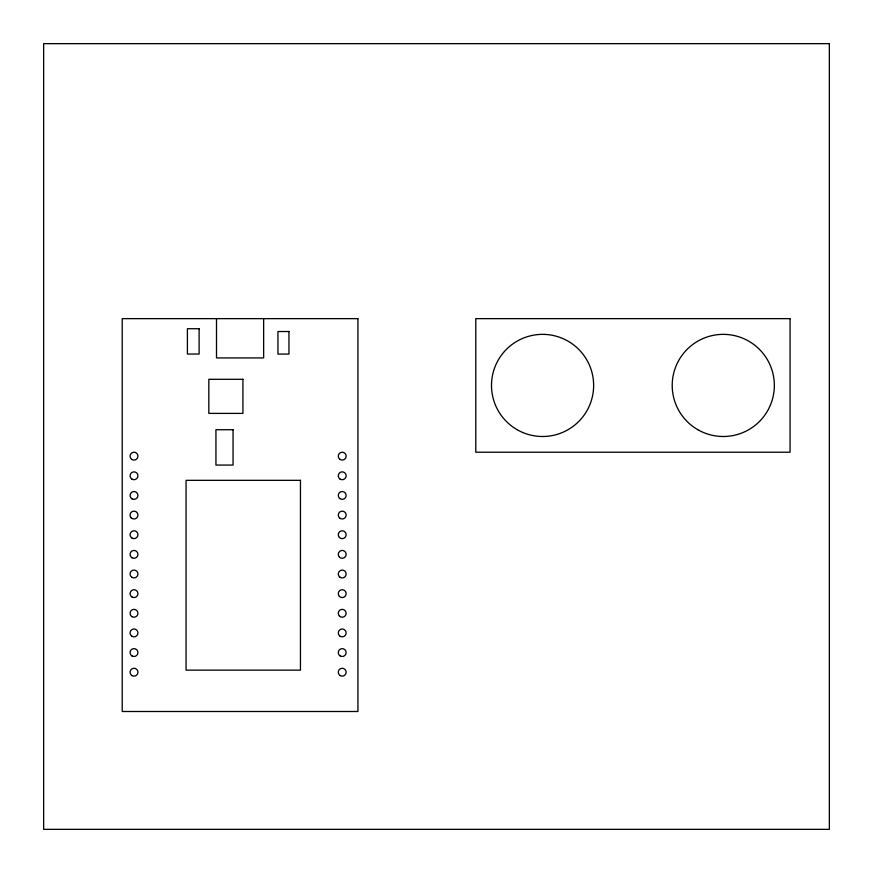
<?xml version="1.0" encoding="UTF-8"?>
<svg xmlns="http://www.w3.org/2000/svg" width="873" height="873" viewBox="0 0 873 873"><rect width="100%" height="100%" fill="white"/><g stroke="black" fill="none" stroke-linecap="round" stroke-linejoin="round"><path stroke-width="1.31" d="M263.646 318.645L263.646 357.93L216.504 357.93L216.504 318.645M829.35 43.65L43.65 43.65L43.65 829.35L829.35 829.35L829.35 43.65M357.93 318.645L122.22 318.645L122.22 711.495L357.93 711.495L357.93 318.645M790.065 318.645L475.785 318.645L475.785 452.214L790.065 452.214L790.065 318.645M199.109 328.728L187.4 328.728L187.4 354.034L199.109 354.034L199.109 328.728M288.952 331.522L277.952 331.522L277.952 354.078L288.952 354.078L288.952 331.522M242.923 379.297L208.822 379.297L208.822 413.398L242.923 413.398L242.923 379.297M233.058 429.712L215.937 429.712L215.937 465.069L233.058 465.069L233.058 429.712M300.454 480.325L186.058 480.325L186.058 670.148L300.454 670.148L300.454 480.325M340.252 675.615A3.929 3.929 0 0 0 346.144 672.21A3.929 3.929 0 0 0 340.252 668.805A3.929 3.929 0 0 0 340.252 675.615M340.252 655.972A3.929 3.929 0 0 0 346.144 652.567A3.929 3.929 0 0 0 340.252 649.163A3.929 3.929 0 0 0 340.252 655.972M339.564 635.817A3.929 3.929 0 0 0 346.046 633.776A3.929 3.929 0 0 0 341.037 629.182A3.929 3.929 0 0 0 339.564 635.817M339.433 616.065A3.929 3.929 0 0 0 346.014 614.297A3.929 3.929 0 0 0 341.201 609.485A3.929 3.929 0 0 0 339.433 616.065M339.433 596.423A3.929 3.929 0 0 0 346.014 594.655A3.929 3.929 0 0 0 341.201 589.842A3.929 3.929 0 0 0 339.433 596.423M340.088 577.304A3.929 3.929 0 0 0 346.144 574.194A3.929 3.929 0 0 0 340.426 570.505A3.929 3.929 0 0 0 340.088 577.304M339.433 557.138A3.929 3.929 0 0 0 346.014 555.37A3.929 3.929 0 0 0 341.201 550.557A3.929 3.929 0 0 0 339.433 557.138M339.433 537.495A3.929 3.929 0 0 0 346.014 535.727A3.929 3.929 0 0 0 341.201 530.915A3.929 3.929 0 0 0 339.433 537.495M339.586 517.984A3.929 3.929 0 0 0 346.057 515.888A3.929 3.929 0 0 0 341.005 511.327A3.929 3.929 0 0 0 339.586 517.984M339.848 498.559A3.929 3.929 0 0 0 346.112 495.908A3.929 3.929 0 0 0 340.688 491.805A3.929 3.929 0 0 0 339.848 498.559M340.077 479.081A3.929 3.929 0 0 0 346.144 475.992A3.929 3.929 0 0 0 340.437 472.282A3.929 3.929 0 0 0 340.077 479.081M339.881 459.307A3.929 3.929 0 0 0 346.123 456.579A3.929 3.929 0 0 0 340.645 452.541A3.929 3.929 0 0 0 339.881 459.307M132.041 675.615A3.929 3.929 0 0 0 137.934 672.21A3.929 3.929 0 0 0 132.041 668.805A3.929 3.929 0 0 0 132.041 675.615M132.041 655.972A3.929 3.929 0 0 0 137.934 652.567A3.929 3.929 0 0 0 132.041 649.163A3.929 3.929 0 0 0 132.041 655.972M132.041 636.33A3.929 3.929 0 0 0 137.934 632.925A3.929 3.929 0 0 0 132.041 629.52A3.929 3.929 0 0 0 132.041 636.33M132.041 616.687A3.929 3.929 0 0 0 137.934 613.283A3.929 3.929 0 0 0 132.041 609.878A3.929 3.929 0 0 0 132.041 616.687M132.041 597.045A3.929 3.929 0 0 0 137.934 593.64A3.929 3.929 0 0 0 132.041 590.235A3.929 3.929 0 0 0 132.041 597.045M132.041 577.402A3.929 3.929 0 0 0 137.934 573.998A3.929 3.929 0 0 0 132.041 570.593A3.929 3.929 0 0 0 132.041 577.402M132.041 557.76A3.929 3.929 0 0 0 137.934 554.355A3.929 3.929 0 0 0 132.041 550.95A3.929 3.929 0 0 0 132.041 557.76M132.041 538.117A3.929 3.929 0 0 0 137.934 534.712A3.929 3.929 0 0 0 132.041 531.308A3.929 3.929 0 0 0 132.041 538.117M131.223 517.853A3.929 3.929 0 0 0 137.803 516.085A3.929 3.929 0 0 0 132.991 511.272A3.929 3.929 0 0 0 131.223 517.853M132.041 498.832A3.929 3.929 0 0 0 137.934 495.428A3.929 3.929 0 0 0 132.041 492.023A3.929 3.929 0 0 0 132.041 498.832M132.041 479.19A3.929 3.929 0 0 0 137.934 475.785A3.929 3.929 0 0 0 132.041 472.38A3.929 3.929 0 0 0 132.041 479.19M132.041 459.547A3.929 3.929 0 0 0 137.934 456.143A3.929 3.929 0 0 0 132.041 452.738A3.929 3.929 0 0 0 132.041 459.547M697.745 429.658A51.071 51.071 0 0 0 774.351 385.43A51.071 51.071 0 0 0 697.745 341.201A51.071 51.071 0 0 0 697.745 429.658M517.034 429.658A51.071 51.071 0 0 0 593.64 385.43A51.071 51.071 0 0 0 517.034 341.201A51.071 51.071 0 0 0 517.034 429.658"/></g></svg>
